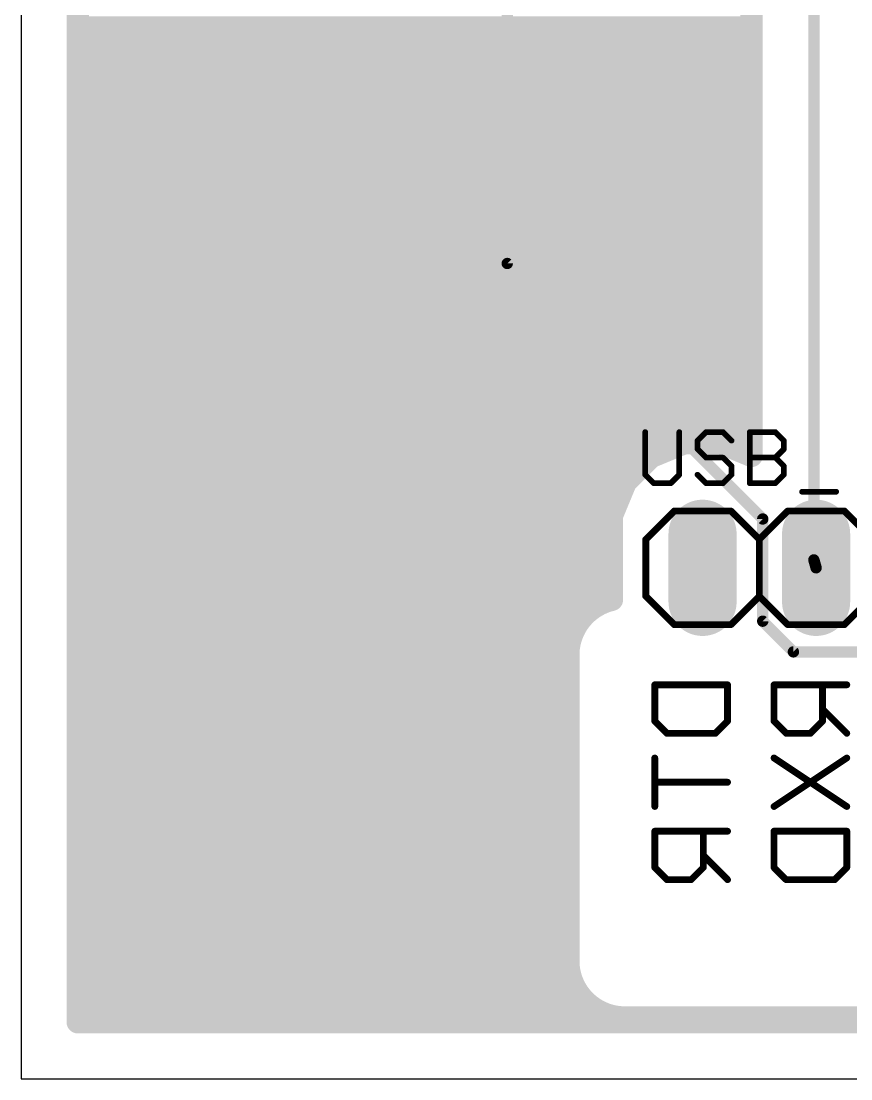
# Model space of a CAD drawing. Extents: x 0 to 49.2, y 0 to 53.3.
# Drawn here: x 0 to 18.56, y 0 to 23.66 of the extents above; entities that cross this region are included whole.
import ezdxf

# ---------------------------------------------------------------- set-up
doc = ezdxf.new("R2010")
doc.units = 0
for name, color, linetype in [('1', 14, 'CONTINUOUS'), ('116', 251, 'CONTINUOUS'), ('17', 94, 'CONTINUOUS'), ('20', 178, 'CONTINUOUS'), ('21', 251, 'CONTINUOUS'), ('25', 251, 'CONTINUOUS'), ('51', 251, 'CONTINUOUS')]:
    doc.layers.add(name, color=color, linetype=linetype)

# ---------------------------------------------------------------- blocks, each defined once
blk = doc.blocks.new('RECT')
blk.add_solid([(-0.5, -0.5), (0.5, -0.5), (-0.5, 0.5), (0.5, 0.5)])
blk = doc.blocks.new('LONGP100')
at = {"const_width": 1}
blk.add_lwpolyline([(-0.5, 0), (0.5, 0)], dxfattribs=at)
at = {"const_width": 0.5}
for points in [[(-0.5, 0.25, 1), (-0.5, -0.25)], [(0.5, -0.25, 1), (0.5, 0.25)]]:
    blk.add_lwpolyline(points, format="xyb", dxfattribs=at)

msp = doc.modelspace()

# ---------------------------------------------------------------- linework, layer by layer
at = {"layer": '1'}
for points, const_width in [([(1.2662, 1.2662), (1.2662, 52.0638)], 0.5004), ([(10.8712, 18.2372), (10.8712, 29.4894)], 0.254), ([(17.7292, 11.6078), (17.7292, 25.0952)], 0.254), ([(16.336, 24.5181), (16.336, 13.9333)], 0.5004), ([(1.2662, 23.5179), (16.336, 23.5179)], 0.5004), ([(1.2662, 23.0175), (16.336, 23.0175)], 0.5004), ([(1.2662, 22.5172), (16.336, 22.5172)], 0.5004), ([(1.2662, 22.0168), (16.336, 22.0168)], 0.5004), ([(1.2662, 21.5164), (16.336, 21.5164)], 0.5004), ([(1.2662, 21.016), (16.336, 21.016)], 0.5004), ([(1.2662, 20.5156), (16.336, 20.5156)], 0.5004), ([(1.2662, 20.0153), (16.336, 20.0153)], 0.5004), ([(1.2662, 19.5149), (16.336, 19.5149)], 0.5004), ([(1.2662, 19.0145), (16.336, 19.0145)], 0.5004), ([(1.2662, 18.5141), (16.336, 18.5141)], 0.5004), ([(1.2662, 18.0137), (16.336, 18.0137)], 0.5004), ([(16.5862, 12.5222), (10.8712, 18.2372)], 0.254), ([(1.2662, 17.5133), (16.336, 17.5133)], 0.5004), ([(1.2662, 17.013), (16.336, 17.013)], 0.5004), ([(1.2662, 16.5126), (16.336, 16.5126)], 0.5004), ([(1.2662, 16.0122), (16.336, 16.0122)], 0.5004), ([(1.2662, 15.5118), (16.336, 15.5118)], 0.5004), ([(1.2662, 15.0114), (16.336, 15.0114)], 0.5004), ([(1.2662, 14.5111), (16.336, 14.5111)], 0.5004), ([(14.8366, 14.2202), (14.0911, 13.9114)], 0.5004), ([(15.6434, 14.2202), (14.8366, 14.2202)], 0.5004), ([(16.336, 13.9333), (15.6434, 14.2202)], 0.5004), ([(1.2662, 14.0107), (14.3308, 14.0107)], 0.5004), ([(16.1492, 14.0107), (16.336, 14.0107)], 0.5004), ([(14.0911, 13.9114), (13.5206, 13.3409)], 0.5004), ([(1.2662, 13.5103), (13.69, 13.5103)], 0.5004), ([(13.5206, 13.3409), (13.2118, 12.5954)], 0.5004), ([(1.2662, 13.0099), (13.3835, 13.0099)], 0.5004), ([(13.2118, 12.5954), (13.2118, 10.7146)], 0.5004), ([(1.2662, 12.5095), (13.2118, 12.5095)], 0.5004), ([(16.5862, 10.2362), (16.5862, 12.5222)], 0.254), ([(1.2662, 12.0091), (13.2118, 12.0091)], 0.5004), ([(1.2662, 11.5088), (13.2118, 11.5088)], 0.5004), ([(17.7292, 11.6078), (17.78, 11.43)], 0.254), ([(1.2662, 11.0084), (13.2118, 11.0084)], 0.5004), ([(12.9738, 10.6334), (12.8852, 10.5883)], 0.5004), ([(13.0657, 10.6715), (12.9738, 10.6334)], 0.5004), ([(13.1604, 10.7023), (13.0657, 10.6715)], 0.5004), ([(13.2118, 10.7146), (13.1604, 10.7023)], 0.5004), ([(1.2662, 10.508), (12.7614, 10.508)], 0.5004), ([(12.6442, 10.4132), (12.5738, 10.3428)], 0.5004), ([(12.7198, 10.4778), (12.6442, 10.4132)], 0.5004), ([(12.8003, 10.5363), (12.7198, 10.4778)], 0.5004), ([(12.8852, 10.5883), (12.8003, 10.5363)], 0.5004), ([(12.4507, 10.1867), (12.3987, 10.1018)], 0.5004), ([(12.5092, 10.2672), (12.4507, 10.1867)], 0.5004), ([(12.5738, 10.3428), (12.5092, 10.2672)], 0.5004), ([(1.2662, 10.0076), (12.3513, 10.0076)], 0.5004), ([(12.3536, 10.0132), (12.3155, 9.9213)], 0.5004), ([(12.3987, 10.1018), (12.3536, 10.0132)], 0.5004), ([(17.272, 9.5504), (16.5862, 10.2362)], 0.254), ([(12.2615, 9.7299), (12.246, 9.6316)], 0.5004), ([(12.2847, 9.8266), (12.2615, 9.7299)], 0.5004), ([(12.3155, 9.9213), (12.2847, 9.8266)], 0.5004), ([(1.2662, 9.5072), (12.2381, 9.5072)], 0.5004), ([(12.246, 9.6316), (12.2381, 9.5324)], 0.5004), ([(12.2381, 9.5324), (12.2381, 2.5886)], 0.5004), ([(23.4442, 9.5504), (17.272, 9.5504)], 0.254), ([(1.2662, 9.0069), (12.2381, 9.0069)], 0.5004), ([(1.2662, 8.5065), (12.2381, 8.5065)], 0.5004), ([(14.1718, 8.8138), (15.7988, 8.8138)], 0.1524), ([(14.1718, 8.0003), (14.1718, 8.8138)], 0.1524), ([(15.7988, 8.8138), (15.7988, 8.0003)], 0.1524), ([(18.4658, 8.8138), (16.8388, 8.8138)], 0.1524), ([(16.8388, 8.8138), (16.8388, 8.0003)], 0.1524), ([(17.9235, 8.0003), (17.9235, 8.8138)], 0.1524), ([(17.9235, 8.2715), (18.4658, 7.7291)], 0.1524), ([(1.2662, 8.0061), (12.2381, 8.0061)], 0.5004), ([(14.443, 7.7291), (14.1718, 8.0003)], 0.1524), ([(15.7988, 8.0003), (15.5276, 7.7291)], 0.1524), ([(16.8388, 8.0003), (17.11, 7.7291)], 0.1524), ([(17.6523, 7.7291), (17.9235, 8.0003)], 0.1524), ([(1.2662, 7.5057), (12.2381, 7.5057)], 0.5004), ([(15.5276, 7.7291), (14.443, 7.7291)], 0.1524), ([(17.11, 7.7291), (17.6523, 7.7291)], 0.1524), ([(1.2662, 7.0053), (12.2381, 7.0053)], 0.5004), ([(14.1718, 7.1766), (14.1718, 6.092)], 0.1524), ([(16.8388, 7.1766), (18.4658, 6.092)], 0.1524), ([(16.8388, 6.092), (18.4658, 7.1766)], 0.1524), ([(1.2662, 6.505), (12.2381, 6.505)], 0.5004), ([(15.7988, 6.6343), (14.1718, 6.6343)], 0.1524), ([(1.2662, 6.0046), (12.2381, 6.0046)], 0.5004), ([(1.2662, 5.5042), (12.2381, 5.5042)], 0.5004), ([(15.7988, 5.5395), (14.1718, 5.5395)], 0.1524), ([(14.1718, 5.5395), (14.1718, 4.726)], 0.1524), ([(15.2565, 4.726), (15.2565, 5.5395)], 0.1524), ([(16.8388, 5.5395), (18.4658, 5.5395)], 0.1524), ([(16.8388, 4.726), (16.8388, 5.5395)], 0.1524), ([(18.4658, 5.5395), (18.4658, 4.726)], 0.1524), ([(1.2662, 5.0038), (12.2381, 5.0038)], 0.5004), ([(15.2565, 4.9972), (15.7988, 4.4548)], 0.1524), ([(1.2662, 4.5034), (12.2381, 4.5034)], 0.5004), ([(14.1718, 4.726), (14.443, 4.4548)], 0.1524), ([(14.9853, 4.4548), (15.2565, 4.726)], 0.1524), ([(17.11, 4.4548), (16.8388, 4.726)], 0.1524), ([(18.4658, 4.726), (18.1946, 4.4548)], 0.1524), ([(14.443, 4.4548), (14.9853, 4.4548)], 0.1524), ([(18.1946, 4.4548), (17.11, 4.4548)], 0.1524), ([(1.2662, 4.003), (12.2381, 4.003)], 0.5004), ([(1.2662, 3.5027), (12.2381, 3.5027)], 0.5004), ([(1.2662, 3.0023), (12.2381, 3.0023)], 0.5004), ([(1.2662, 2.5019), (12.245, 2.5019)], 0.5004), ([(12.2381, 2.5886), (12.246, 2.4894)], 0.5004), ([(12.246, 2.4894), (12.2615, 2.3911)], 0.5004), ([(12.2615, 2.3911), (12.2847, 2.2944)], 0.5004), ([(12.2847, 2.2944), (12.3155, 2.1997)], 0.5004), ([(12.3155, 2.1997), (12.3536, 2.1078)], 0.5004), ([(1.2662, 2.0015), (12.4095, 2.0015)], 0.5004), ([(12.3536, 2.1078), (12.3987, 2.0192)], 0.5004), ([(12.3987, 2.0192), (12.4507, 1.9343)], 0.5004), ([(12.4507, 1.9343), (12.5092, 1.8538)], 0.5004), ([(12.5092, 1.8538), (12.5738, 1.7782)], 0.5004), ([(12.5738, 1.7782), (12.6442, 1.7078)], 0.5004), ([(12.6442, 1.7078), (12.7198, 1.6432)], 0.5004), ([(12.7198, 1.6432), (12.8003, 1.5847)], 0.5004), ([(1.2662, 1.5011), (12.9472, 1.5011)], 0.5004), ([(12.8003, 1.5847), (12.8852, 1.5327)], 0.5004), ([(12.8852, 1.5327), (12.9738, 1.4876)], 0.5004), ([(12.9738, 1.4876), (13.0657, 1.4495)], 0.5004), ([(13.0657, 1.4495), (13.1604, 1.4187)], 0.5004), ([(13.1604, 1.4187), (13.2571, 1.3955)], 0.5004), ([(47.9338, 1.2662), (1.2662, 1.2662)], 0.5004), ([(13.2571, 1.3955), (13.3554, 1.3799)], 0.5004), ([(13.3554, 1.3799), (13.4546, 1.3721)], 0.5004), ([(13.4546, 1.3721), (29.8524, 1.3721)], 0.5004)]:
    msp.add_lwpolyline(points, dxfattribs=dict(at, const_width=const_width))
for points, const_width in [([(1.2662, 23.643, 1), (1.2662, 23.3928)], 0.2502), ([(16.336, 23.3928, 1), (16.336, 23.643)], 0.2502), ([(1.2662, 23.1426, 1), (1.2662, 22.8924)], 0.2502), ([(16.336, 22.8924, 1), (16.336, 23.1426)], 0.2502), ([(1.2662, 22.6423, 1), (1.2662, 22.3921)], 0.2502), ([(16.336, 22.3921, 1), (16.336, 22.6423)], 0.2502), ([(1.2662, 22.1419, 1), (1.2662, 21.8917)], 0.2502), ([(16.336, 21.8917, 1), (16.336, 22.1419)], 0.2502), ([(1.2662, 21.6415, 1), (1.2662, 21.3913)], 0.2502), ([(16.336, 21.3913, 1), (16.336, 21.6415)], 0.2502), ([(1.2662, 21.1411, 1), (1.2662, 20.8909)], 0.2502), ([(16.336, 20.8909, 1), (16.336, 21.1411)], 0.2502), ([(1.2662, 20.6407, 1), (1.2662, 20.3905)], 0.2502), ([(16.336, 20.3905, 1), (16.336, 20.6407)], 0.2502), ([(1.2662, 20.1403, 1), (1.2662, 19.8902)], 0.2502), ([(16.336, 19.8902, 1), (16.336, 20.1403)], 0.2502), ([(1.2662, 19.64, 1), (1.2662, 19.3898)], 0.2502), ([(16.336, 19.3898, 1), (16.336, 19.64)], 0.2502), ([(1.2662, 19.1396, 1), (1.2662, 18.8894)], 0.2502), ([(16.336, 18.8894, 1), (16.336, 19.1396)], 0.2502), ([(1.2662, 18.6392, 1), (1.2662, 18.389)], 0.2502), ([(16.336, 18.389, 1), (16.336, 18.6392)], 0.2502), ([(1.2662, 18.1388, 1), (1.2662, 17.8886)], 0.2502), ([(10.9161, 18.2821, 1), (10.8263, 18.1923)], 0.127), ([(10.8077, 18.2372, 1), (10.9347, 18.2372)], 0.127), ([(16.336, 17.8886, 1), (16.336, 18.1388)], 0.2502), ([(1.2662, 17.6384, 1), (1.2662, 17.3882)], 0.2502), ([(16.336, 17.3882, 1), (16.336, 17.6384)], 0.2502), ([(1.2662, 17.1381, 1), (1.2662, 16.8879)], 0.2502), ([(16.336, 16.8879, 1), (16.336, 17.1381)], 0.2502), ([(1.2662, 16.6377, 1), (1.2662, 16.3875)], 0.2502), ([(16.336, 16.3875, 1), (16.336, 16.6377)], 0.2502), ([(1.2662, 16.1373, 1), (1.2662, 15.8871)], 0.2502), ([(16.336, 15.8871, 1), (16.336, 16.1373)], 0.2502), ([(1.2662, 15.6369, 1), (1.2662, 15.3867)], 0.2502), ([(16.336, 15.3867, 1), (16.336, 15.6369)], 0.2502), ([(1.2662, 15.1365, 1), (1.2662, 14.8863)], 0.2502), ([(16.336, 14.8863, 1), (16.336, 15.1365)], 0.2502), ([(1.2662, 14.6362, 1), (1.2662, 14.386)], 0.2502), ([(16.336, 14.386, 1), (16.336, 14.6362)], 0.2502), ([(14.8366, 14.3453, 1), (14.8366, 14.0951)], 0.2502), ([(14.8844, 14.1046, 1), (14.7887, 14.3358)], 0.2502), ([(15.6913, 14.3358, 1), (15.5956, 14.1046)], 0.2502), ([(15.6434, 14.0951, 1), (15.6434, 14.3453)], 0.2502), ([(1.2662, 14.1358, 1), (1.2662, 13.8856)], 0.2502), ([(14.3308, 13.8856, 1), (14.3308, 14.1358)], 0.2502), ([(16.1492, 14.1358, 1), (16.1492, 13.8856)], 0.2502), ([(16.336, 13.8856, 1), (16.336, 14.1358)], 0.2502), ([(14.0433, 14.027, 1), (14.139, 13.7958)], 0.2502), ([(14.1796, 13.823, 1), (14.0027, 13.9999)], 0.2502), ([(16.2109, 13.9333, 1), (16.4611, 13.9333)], 0.2502), ([(16.2881, 13.8177, 1), (16.3839, 14.0489)], 0.2502), ([(1.2662, 13.6354, 1), (1.2662, 13.3852)], 0.2502), ([(13.69, 13.3852, 1), (13.69, 13.6354)], 0.2502), ([(13.4321, 13.4293, 1), (13.609, 13.2524)], 0.2502), ([(13.6362, 13.293, 1), (13.405, 13.3887)], 0.2502), ([(1.2662, 13.135, 1), (1.2662, 12.8848)], 0.2502), ([(13.3835, 12.8848, 1), (13.3835, 13.135)], 0.2502), ([(13.3369, 12.5954, 1), (13.0867, 12.5954)], 0.2502), ([(1.2662, 12.6346, 1), (1.2662, 12.3844)], 0.2502), ([(13.0962, 12.6433, 1), (13.3274, 12.5476)], 0.2502), ([(13.2118, 12.3844, 1), (13.2118, 12.6346)], 0.2502), ([(16.6497, 12.5222, 1), (16.5227, 12.5222)], 0.127), ([(16.5413, 12.4773, 1), (16.6311, 12.5671)], 0.127), ([(1.2662, 12.1342, 1), (1.2662, 11.8841)], 0.2502), ([(13.2118, 11.8841, 1), (13.2118, 12.1342)], 0.2502), ([(1.2662, 11.6339, 1), (1.2662, 11.3837)], 0.2502), ([(13.2118, 11.3837, 1), (13.2118, 11.6339)], 0.2502), ([(17.7903, 11.6252, 1), (17.6681, 11.5904)], 0.127), ([(17.6657, 11.6078, 1), (17.7927, 11.6078)], 0.127), ([(17.7189, 11.4126, 1), (17.8411, 11.4474)], 0.127), ([(1.2662, 11.1335, 1), (1.2662, 10.8833)], 0.2502), ([(13.2118, 10.8833, 1), (13.2118, 11.1335)], 0.2502), ([(13.0306, 10.522, 1), (12.917, 10.7449)], 0.2502), ([(13.0271, 10.7905, 1), (13.1044, 10.5525)], 0.2502), ([(13.1136, 10.5559, 1), (13.0179, 10.7871)], 0.2502), ([(13.1312, 10.8239, 1), (13.1896, 10.5806)], 0.2502), ([(13.199, 10.5833, 1), (13.1217, 10.8212)], 0.2502), ([(13.241, 10.593, 1), (13.1826, 10.8362)], 0.2502), ([(1.2662, 10.6331, 1), (1.2662, 10.3829)], 0.2502), ([(12.7326, 10.3247, 1), (12.5557, 10.5016)], 0.2502), ([(12.6463, 10.579, 1), (12.7934, 10.3766)], 0.2502), ([(12.8011, 10.3827, 1), (12.6386, 10.5729)], 0.2502), ([(12.735, 10.6429, 1), (12.8657, 10.4296)], 0.2502), ([(12.8739, 10.4351, 1), (12.7268, 10.6375)], 0.2502), ([(12.8284, 10.6997, 1), (12.942, 10.4768)], 0.2502), ([(12.7614, 10.3829, 1), (12.7614, 10.6331)], 0.2502), ([(12.9505, 10.4816, 1), (12.8198, 10.6949)], 0.2502), ([(12.9259, 10.749, 1), (13.0217, 10.5179)], 0.2502), ([(13.0867, 10.7146, 1), (13.3369, 10.7146)], 0.2502), ([(12.5574, 10.1213, 1), (12.3441, 10.252)], 0.2502), ([(12.4141, 10.3484, 1), (12.6043, 10.1859)], 0.2502), ([(12.6104, 10.1936, 1), (12.408, 10.3407)], 0.2502), ([(12.4854, 10.4313, 1), (12.6623, 10.2544)], 0.2502), ([(12.6689, 10.2616, 1), (12.4787, 10.4241)], 0.2502), ([(12.5629, 10.5083, 1), (12.7254, 10.318)], 0.2502), ([(1.2662, 10.1327, 1), (1.2662, 9.8825)], 0.2502), ([(12.2421, 10.07, 1), (12.465, 9.9564)], 0.2502), ([(12.4691, 9.9653, 1), (12.238, 10.061)], 0.2502), ([(12.2921, 10.1672, 1), (12.5054, 10.0365)], 0.2502), ([(12.5102, 10.045, 1), (12.2873, 10.1586)], 0.2502), ([(12.3495, 10.2602, 1), (12.5519, 10.1131)], 0.2502), ([(12.3513, 9.8825, 1), (12.3513, 10.1327)], 0.2502), ([(16.6311, 10.2811, 1), (16.5413, 10.1913)], 0.127), ([(16.5227, 10.2362, 1), (16.6497, 10.2362)], 0.127), ([(12.3851, 9.7103, 1), (12.138, 9.7494)], 0.2502), ([(12.1658, 9.8653, 1), (12.4037, 9.788)], 0.2502), ([(12.4064, 9.7974, 1), (12.1631, 9.8558)], 0.2502), ([(12.1999, 9.9691, 1), (12.4311, 9.8734)], 0.2502), ([(12.4345, 9.8826, 1), (12.1965, 9.9599)], 0.2502), ([(1.2662, 9.6323, 1), (1.2662, 9.3821)], 0.2502), ([(12.3632, 9.5324, 1), (12.113, 9.5324)], 0.2502), ([(12.1224, 9.6512, 1), (12.3695, 9.612)], 0.2502), ([(12.3707, 9.6218, 1), (12.1212, 9.6414)], 0.2502), ([(12.1399, 9.7591, 1), (12.3832, 9.7007)], 0.2502), ([(12.2381, 9.3821, 1), (12.2381, 9.6323)], 0.2502), ([(12.1134, 9.5422, 1), (12.3629, 9.5226)], 0.2502), ([(17.272, 9.6139, 1), (17.272, 9.4869)], 0.127), ([(17.2271, 9.5055, 1), (17.3169, 9.5953)], 0.127), ([(1.2662, 9.132, 1), (1.2662, 8.8818)], 0.2502), ([(12.2381, 8.8818, 1), (12.2381, 9.132)], 0.2502), ([(1.2662, 8.6316, 1), (1.2662, 8.3814)], 0.2502), ([(12.2381, 8.3814, 1), (12.2381, 8.6316)], 0.2502), ([(14.1718, 8.8519, 1), (14.1718, 8.7757)], 0.0762), ([(14.2099, 8.8138, 1), (14.1337, 8.8138)], 0.0762), ([(15.8369, 8.8138, 1), (15.7607, 8.8138)], 0.0762), ([(15.7988, 8.7757, 1), (15.7988, 8.8519)], 0.0762), ([(16.8388, 8.8519, 1), (16.8388, 8.7757)], 0.0762), ([(16.8769, 8.8138, 1), (16.8007, 8.8138)], 0.0762), ([(17.9616, 8.8138, 1), (17.8854, 8.8138)], 0.0762), ([(18.4658, 8.7757, 1), (18.4658, 8.8519)], 0.0762), ([(17.9504, 8.2984, 1), (17.8965, 8.2445)], 0.0762), ([(1.2662, 8.1312, 1), (1.2662, 7.881)], 0.2502), ([(12.2381, 7.881, 1), (12.2381, 8.1312)], 0.2502), ([(14.1988, 8.0272, 1), (14.1449, 7.9734)], 0.0762), ([(15.8257, 7.9734, 1), (15.7719, 8.0272)], 0.0762), ([(16.8658, 8.0272, 1), (16.8119, 7.9734)], 0.0762), ([(17.9504, 7.9734, 1), (17.8965, 8.0272)], 0.0762), ([(14.1337, 8.0003, 1), (14.2099, 8.0003)], 0.0762), ([(15.7607, 8.0003, 1), (15.8369, 8.0003)], 0.0762), ([(16.8007, 8.0003, 1), (16.8769, 8.0003)], 0.0762), ([(17.8854, 8.0003, 1), (17.9616, 8.0003)], 0.0762), ([(1.2662, 7.6308, 1), (1.2662, 7.3806)], 0.2502), ([(12.2381, 7.3806, 1), (12.2381, 7.6308)], 0.2502), ([(14.443, 7.7672, 1), (14.443, 7.691)], 0.0762), ([(14.416, 7.7022, 1), (14.4699, 7.7561)], 0.0762), ([(15.5007, 7.7561, 1), (15.5546, 7.7022)], 0.0762), ([(15.5276, 7.691, 1), (15.5276, 7.7672)], 0.0762), ([(17.11, 7.7672, 1), (17.11, 7.691)], 0.0762), ([(17.083, 7.7022, 1), (17.1369, 7.7561)], 0.0762), ([(17.6254, 7.7561, 1), (17.6792, 7.7022)], 0.0762), ([(17.6523, 7.691, 1), (17.6523, 7.7672)], 0.0762), ([(18.4389, 7.7022, 1), (18.4927, 7.7561)], 0.0762), ([(1.2662, 7.1304, 1), (1.2662, 6.8802)], 0.2502), ([(12.2381, 6.8802, 1), (12.2381, 7.1304)], 0.2502), ([(14.2099, 7.1766, 1), (14.1337, 7.1766)], 0.0762), ([(16.8599, 7.2083, 1), (16.8177, 7.1449)], 0.0762), ([(18.4869, 7.1449, 1), (18.4447, 7.2083)], 0.0762), ([(1.2662, 6.6301, 1), (1.2662, 6.3799)], 0.2502), ([(12.2381, 6.3799, 1), (12.2381, 6.6301)], 0.2502), ([(14.1718, 6.6724, 1), (14.1718, 6.5962)], 0.0762), ([(15.7988, 6.5962, 1), (15.7988, 6.6724)], 0.0762), ([(1.2662, 6.1297, 1), (1.2662, 5.8795)], 0.2502), ([(12.2381, 5.8795, 1), (12.2381, 6.1297)], 0.2502), ([(16.8177, 6.1237, 1), (16.8599, 6.0603)], 0.0762), ([(18.4447, 6.0603, 1), (18.4869, 6.1237)], 0.0762), ([(14.1337, 6.092, 1), (14.2099, 6.092)], 0.0762), ([(1.2662, 5.6293, 1), (1.2662, 5.3791)], 0.2502), ([(12.2381, 5.3791, 1), (12.2381, 5.6293)], 0.2502), ([(14.1718, 5.5776, 1), (14.1718, 5.5014)], 0.0762), ([(14.2099, 5.5395, 1), (14.1337, 5.5395)], 0.0762), ([(15.2946, 5.5395, 1), (15.2184, 5.5395)], 0.0762), ([(15.7988, 5.5014, 1), (15.7988, 5.5776)], 0.0762), ([(16.8388, 5.5776, 1), (16.8388, 5.5014)], 0.0762), ([(16.8769, 5.5395, 1), (16.8007, 5.5395)], 0.0762), ([(18.5039, 5.5395, 1), (18.4277, 5.5395)], 0.0762), ([(18.4658, 5.5014, 1), (18.4658, 5.5776)], 0.0762), ([(1.2662, 5.1289, 1), (1.2662, 4.8787)], 0.2502), ([(12.2381, 4.8787, 1), (12.2381, 5.1289)], 0.2502), ([(15.2834, 5.0241, 1), (15.2295, 4.9702)], 0.0762), ([(1.2662, 4.6285, 1), (1.2662, 4.3783)], 0.2502), ([(12.2381, 4.3783, 1), (12.2381, 4.6285)], 0.2502), ([(14.1337, 4.726, 1), (14.2099, 4.726)], 0.0762), ([(14.1988, 4.7529, 1), (14.1449, 4.6991)], 0.0762), ([(15.2184, 4.726, 1), (15.2946, 4.726)], 0.0762), ([(15.2834, 4.6991, 1), (15.2295, 4.7529)], 0.0762), ([(16.8007, 4.726, 1), (16.8769, 4.726)], 0.0762), ([(16.8658, 4.7529, 1), (16.8119, 4.6991)], 0.0762), ([(18.4277, 4.726, 1), (18.5039, 4.726)], 0.0762), ([(18.4927, 4.6991, 1), (18.4389, 4.7529)], 0.0762), ([(14.443, 4.4929, 1), (14.443, 4.4167)], 0.0762), ([(14.416, 4.4279, 1), (14.4699, 4.4818)], 0.0762), ([(14.9584, 4.4818, 1), (15.0122, 4.4279)], 0.0762), ([(14.9853, 4.4167, 1), (14.9853, 4.4929)], 0.0762), ([(15.7719, 4.4279, 1), (15.8257, 4.4818)], 0.0762), ([(17.11, 4.4929, 1), (17.11, 4.4167)], 0.0762), ([(17.083, 4.4279, 1), (17.1369, 4.4818)], 0.0762), ([(18.1677, 4.4818, 1), (18.2216, 4.4279)], 0.0762), ([(18.1946, 4.4167, 1), (18.1946, 4.4929)], 0.0762), ([(1.2662, 4.1281, 1), (1.2662, 3.878)], 0.2502), ([(12.2381, 3.878, 1), (12.2381, 4.1281)], 0.2502), ([(1.2662, 3.6278, 1), (1.2662, 3.3776)], 0.2502), ([(12.2381, 3.3776, 1), (12.2381, 3.6278)], 0.2502), ([(1.2662, 3.1274, 1), (1.2662, 2.8772)], 0.2502), ([(12.2381, 2.8772, 1), (12.2381, 3.1274)], 0.2502), ([(1.2662, 2.627, 1), (1.2662, 2.3768)], 0.2502), ([(12.3629, 2.5984, 1), (12.1134, 2.5788)], 0.2502), ([(12.113, 2.5886, 1), (12.3632, 2.5886)], 0.2502), ([(12.3695, 2.509, 1), (12.1224, 2.4698)], 0.2502), ([(12.1212, 2.4796, 1), (12.3707, 2.4992)], 0.2502), ([(12.3832, 2.4203, 1), (12.1399, 2.3619)], 0.2502), ([(12.245, 2.3768, 1), (12.245, 2.627)], 0.2502), ([(12.138, 2.3715, 1), (12.3851, 2.4107)], 0.2502), ([(12.4037, 2.333, 1), (12.1658, 2.2557)], 0.2502), ([(12.1631, 2.2652, 1), (12.4064, 2.3236)], 0.2502), ([(12.4311, 2.2476, 1), (12.1999, 2.1519)], 0.2502), ([(1.2662, 2.1266, 1), (1.2662, 1.8764)], 0.2502), ([(12.1965, 2.1611, 1), (12.4345, 2.2384)], 0.2502), ([(12.465, 2.1646, 1), (12.2421, 2.051)], 0.2502), ([(12.238, 2.0599, 1), (12.4691, 2.1557)], 0.2502), ([(12.5054, 2.0845, 1), (12.2921, 1.9538)], 0.2502), ([(12.2873, 1.9624, 1), (12.5102, 2.076)], 0.2502), ([(12.5519, 2.0079, 1), (12.3495, 1.8608)], 0.2502), ([(12.4095, 1.8764, 1), (12.4095, 2.1266)], 0.2502), ([(12.3441, 1.869, 1), (12.5574, 1.9997)], 0.2502), ([(12.6043, 1.9351, 1), (12.4141, 1.7726)], 0.2502), ([(12.408, 1.7803, 1), (12.6104, 1.9274)], 0.2502), ([(12.6623, 1.8666, 1), (12.4854, 1.6897)], 0.2502), ([(12.4787, 1.6969, 1), (12.6689, 1.8594)], 0.2502), ([(12.7254, 1.8029, 1), (12.5629, 1.6127)], 0.2502), ([(12.5557, 1.6194, 1), (12.7326, 1.7963)], 0.2502), ([(12.7934, 1.7444, 1), (12.6463, 1.542)], 0.2502), ([(1.2662, 1.6262, 1), (1.2662, 1.376)], 0.2502), ([(12.6386, 1.5481, 1), (12.8011, 1.7383)], 0.2502), ([(12.8657, 1.6914, 1), (12.735, 1.4781)], 0.2502), ([(12.7268, 1.4835, 1), (12.8739, 1.6859)], 0.2502), ([(12.942, 1.6442, 1), (12.8284, 1.4213)], 0.2502), ([(12.8198, 1.4261, 1), (12.9505, 1.6394)], 0.2502), ([(13.0217, 1.6031, 1), (12.9259, 1.372)], 0.2502), ([(12.917, 1.3761, 1), (13.0306, 1.599)], 0.2502), ([(13.1044, 1.5685, 1), (13.0271, 1.3305)], 0.2502), ([(12.9472, 1.376, 1), (12.9472, 1.6262)], 0.2502), ([(13.0179, 1.3339, 1), (13.1136, 1.5651)], 0.2502), ([(13.1896, 1.5404, 1), (13.1312, 1.2971)], 0.2502), ([(13.1217, 1.2998, 1), (13.199, 1.5377)], 0.2502), ([(1.2662, 1.3913, 1), (1.2662, 1.1411)], 0.2502), ([(13.2767, 1.5191, 1), (13.2375, 1.272)], 0.2502), ([(13.2279, 1.2739, 1), (13.2863, 1.5172)], 0.2502), ([(13.3652, 1.5047, 1), (13.3456, 1.2552)], 0.2502), ([(13.4546, 1.4972, 1), (13.4546, 1.247)], 0.2502), ([(13.3358, 1.2564, 1), (13.375, 1.5035)], 0.2502), ([(13.4448, 1.2474, 1), (13.4644, 1.4969)], 0.2502), ([(1.1411, 1.2662, 1), (1.3913, 1.2662)], 0.2502)]:
    msp.add_lwpolyline(points, format="xyb", dxfattribs=dict(at, const_width=const_width))
at = {"layer": '116', "const_width": 0.408}
for points in [[(15.24, 11.076, 1), (15.24, 11.784, 1), (15.24, 11.076)], [(17.78, 11.076, 1), (17.78, 11.784, 1), (17.78, 11.076)]]:
    msp.add_lwpolyline(points, format="xyb", dxfattribs=at)
at = {"layer": '20'}
for p, q in [((0, 53.33), (0, 0)), ((0, 0), (49.2, 0))]:
    msp.add_line(p, q, dxfattribs=at)
at = {"layer": '21', "const_width": 0.1524}
for points in [[(14.605, 12.7), (13.97, 12.065)], [(14.605, 12.7), (15.875, 12.7)], [(15.875, 12.7), (16.51, 12.065)], [(16.51, 12.065), (17.145, 12.7)], [(17.145, 12.7), (18.415, 12.7)], [(18.415, 12.7), (19.05, 12.065)], [(13.97, 12.065), (13.97, 10.795)], [(16.51, 12.065), (16.51, 10.795)], [(13.97, 10.795), (14.605, 10.16)], [(16.51, 10.795), (15.875, 10.16)], [(17.145, 10.16), (16.51, 10.795)], [(19.05, 10.795), (18.415, 10.16)], [(15.875, 10.16), (14.605, 10.16)], [(18.415, 10.16), (17.145, 10.16)]]:
    msp.add_lwpolyline(points, dxfattribs=at)
at = {"layer": '21', "const_width": 0.0762}
for points in [[(14.605, 12.7381, 1), (14.605, 12.6619)], [(14.6319, 12.6731, 1), (14.5781, 12.7269)], [(15.9019, 12.7269, 1), (15.8481, 12.6731)], [(15.875, 12.6619, 1), (15.875, 12.7381)], [(17.145, 12.7381, 1), (17.145, 12.6619)], [(17.1719, 12.6731, 1), (17.1181, 12.7269)], [(18.4419, 12.7269, 1), (18.3881, 12.6731)], [(18.415, 12.6619, 1), (18.415, 12.7381)], [(14.0081, 12.065, 1), (13.9319, 12.065)], [(13.9431, 12.0919, 1), (13.9969, 12.0381)], [(16.5481, 12.065, 1), (16.4719, 12.065)], [(16.4831, 12.0919, 1), (16.5369, 12.0381)], [(16.4831, 12.0381, 1), (16.5369, 12.0919)], [(13.9319, 10.795, 1), (14.0081, 10.795)], [(13.9969, 10.8219, 1), (13.9431, 10.7681)], [(16.4719, 10.795, 1), (16.5481, 10.795)], [(16.5369, 10.8219, 1), (16.4831, 10.7681)], [(16.5369, 10.7681, 1), (16.4831, 10.8219)], [(14.605, 10.1981, 1), (14.605, 10.1219)], [(14.5781, 10.1331, 1), (14.6319, 10.1869)], [(15.8481, 10.1869, 1), (15.9019, 10.1331)], [(15.875, 10.1219, 1), (15.875, 10.1981)], [(17.145, 10.1981, 1), (17.145, 10.1219)], [(17.1181, 10.1331, 1), (17.1719, 10.1869)], [(18.3881, 10.1869, 1), (18.4419, 10.1331)], [(18.415, 10.1219, 1), (18.415, 10.1981)]]:
    msp.add_lwpolyline(points, format="xyb", dxfattribs=at)
at = {"layer": '25', "const_width": 0.0635}
for points in [[(13.9891, 14.4663, 1), (13.9255, 14.4663)], [(14.7517, 14.4663, 1), (14.6882, 14.4663)], [(15.3174, 14.498, 1), (15.3174, 14.4345)], [(15.3398, 14.4438, 1), (15.2949, 14.4887)], [(15.7211, 14.4887, 1), (15.6762, 14.4438)], [(15.6987, 14.4345, 1), (15.6987, 14.498)], [(16.3278, 14.4663, 1), (16.2643, 14.4663)], [(16.2961, 14.498, 1), (16.2961, 14.4345)], [(16.8905, 14.4887, 1), (16.8456, 14.4438)], [(16.8681, 14.4345, 1), (16.8681, 14.498)], [(15.1584, 14.2756, 1), (15.0949, 14.2756)], [(15.1042, 14.2981, 1), (15.1491, 14.2532)], [(15.8669, 14.2532, 1), (15.9118, 14.2981)], [(17.0905, 14.2756, 1), (17.027, 14.2756)], [(17.0363, 14.2532, 1), (17.0812, 14.2981)], [(15.1491, 14.1074, 1), (15.1042, 14.0625)], [(15.0949, 14.085, 1), (15.1584, 14.085)], [(17.027, 14.085, 1), (17.0905, 14.085)], [(17.0812, 14.0625, 1), (17.0363, 14.1074)], [(15.3174, 13.926, 1), (15.3174, 13.8625)], [(15.2949, 13.8718, 1), (15.3398, 13.9167)], [(15.7211, 13.9167, 1), (15.6762, 13.8718)], [(15.6987, 13.8625, 1), (15.6987, 13.926)], [(15.9211, 13.7036, 1), (15.8576, 13.7036)], [(15.8669, 13.6812, 1), (15.9118, 13.7261)], [(16.2961, 13.926, 1), (16.2961, 13.8625)], [(16.8905, 13.9167, 1), (16.8456, 13.8718)], [(16.8456, 13.9167, 1), (16.8905, 13.8718)], [(16.8681, 13.8625, 1), (16.8681, 13.926)], [(17.0905, 13.7036, 1), (17.027, 13.7036)], [(17.0363, 13.6812, 1), (17.0812, 13.7261)], [(13.9255, 13.513, 1), (13.9891, 13.513)], [(13.9798, 13.5354, 1), (13.9348, 13.4905)], [(14.6882, 13.513, 1), (14.7517, 13.513)], [(14.7424, 13.4905, 1), (14.6975, 13.5354)], [(15.1491, 13.5354, 1), (15.1042, 13.4905)], [(15.8576, 13.513, 1), (15.9211, 13.513)], [(15.9118, 13.4905, 1), (15.8669, 13.5354)], [(17.027, 13.513, 1), (17.0905, 13.513)], [(17.0812, 13.4905, 1), (17.0363, 13.5354)], [(14.148, 13.3541, 1), (14.148, 13.2905)], [(14.1255, 13.2998, 1), (14.1704, 13.3448)], [(14.5068, 13.3448, 1), (14.5517, 13.2998)], [(14.5293, 13.2905, 1), (14.5293, 13.3541)], [(15.3174, 13.3541, 1), (15.3174, 13.2905)], [(15.2949, 13.2998, 1), (15.3398, 13.3448)], [(15.6762, 13.3448, 1), (15.7211, 13.2998)], [(15.6987, 13.2905, 1), (15.6987, 13.3541)], [(16.2961, 13.3541, 1), (16.2961, 13.2905)], [(16.2643, 13.3223, 1), (16.3278, 13.3223)], [(16.8456, 13.3448, 1), (16.8905, 13.2998)], [(16.8681, 13.2905, 1), (16.8681, 13.3541)], [(17.4655, 13.1634, 1), (17.4655, 13.0999)], [(18.2281, 13.0999, 1), (18.2281, 13.1634)]]:
    msp.add_lwpolyline(points, format="xyb", dxfattribs=at)
at = {"layer": '25', "const_width": 0.127}
for points in [[(13.9573, 14.4663), (13.9573, 13.513)], [(14.72, 13.513), (14.72, 14.4663)], [(15.3174, 14.4663), (15.1267, 14.2756)], [(15.6987, 14.4663), (15.3174, 14.4663)], [(15.8893, 14.2756), (15.6987, 14.4663)], [(16.2961, 13.3223), (16.2961, 14.4663)], [(16.2961, 14.4663), (16.8681, 14.4663)], [(16.8681, 14.4663), (17.0587, 14.2756)], [(15.1267, 14.2756), (15.1267, 14.085)], [(17.0587, 14.2756), (17.0587, 14.085)], [(15.1267, 14.085), (15.3174, 13.8943)], [(17.0587, 14.085), (16.8681, 13.8943)], [(15.3174, 13.8943), (15.6987, 13.8943)], [(15.6987, 13.8943), (15.8893, 13.7036)], [(15.8893, 13.7036), (15.8893, 13.513)], [(16.2961, 13.8943), (16.8681, 13.8943)], [(16.8681, 13.8943), (17.0587, 13.7036)], [(17.0587, 13.7036), (17.0587, 13.513)], [(13.9573, 13.513), (14.148, 13.3223)], [(14.5293, 13.3223), (14.72, 13.513)], [(15.3174, 13.3223), (15.1267, 13.513)], [(15.8893, 13.513), (15.6987, 13.3223)], [(17.0587, 13.513), (16.8681, 13.3223)], [(14.148, 13.3223), (14.5293, 13.3223)], [(15.6987, 13.3223), (15.3174, 13.3223)], [(16.8681, 13.3223), (16.2961, 13.3223)], [(17.4655, 13.1316), (18.2281, 13.1316)]]:
    msp.add_lwpolyline(points, dxfattribs=at)

# ---------------------------------------------------------------- block references
at = {"layer": '17', "xscale": 1.524, "yscale": 1.524, "rotation": 90}
for p in [(15.24, 11.43), (15.24, 11.43), (17.78, 11.43), (17.78, 11.43)]:
    msp.add_blockref('LONGP100', p, dxfattribs=at)
at = {"layer": '51', "xscale": 0.508, "yscale": 0.508}
for p in [(15.24, 11.43), (17.78, 11.43)]:
    msp.add_blockref('RECT', p, dxfattribs=at)

doc.saveas('drawing.dxf')
